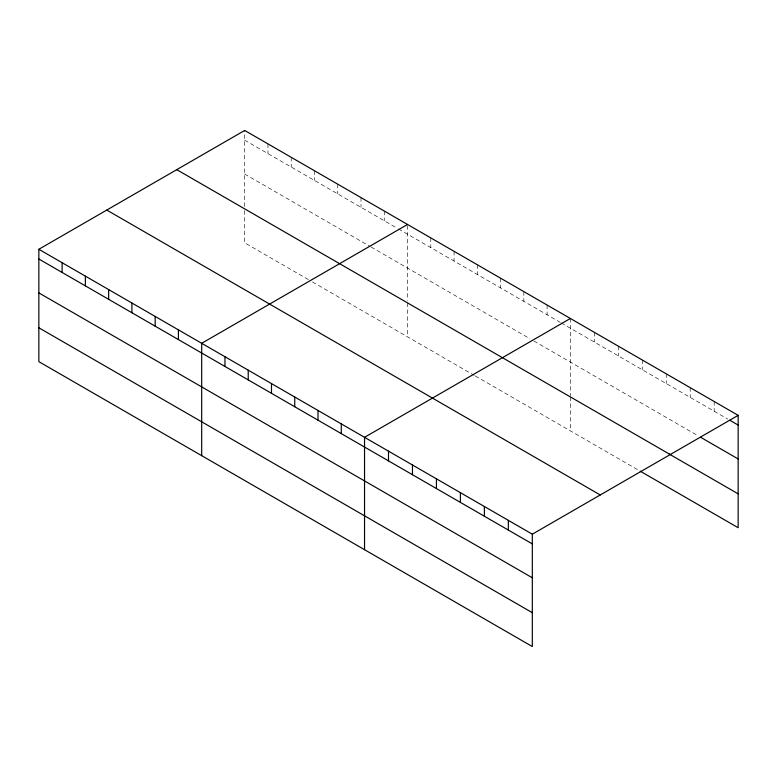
<?xml version="1.0" encoding="UTF-8"?>
<svg xmlns="http://www.w3.org/2000/svg" width="777" height="777" viewBox="0 0 777 777"><rect width="100%" height="100%" fill="white"/><g stroke="black" fill="none" stroke-linecap="round" stroke-linejoin="round"><path stroke-width="0.58" stroke-dasharray="3.88 2.91" d="M244.687 206.536L244.687 130.449M244.687 140.171L397.416 228.351M398.426 228.933L560.256 322.368M561.266 322.95L727.728 419.056M244.687 174.048L370.105 246.455M371.115 247.037L529.914 338.723M533.954 341.054L698.552 436.082M308.401 279.603L244.687 242.812L244.687 208.945M312.451 281.944L474.281 375.378M475.291 375.961L639.15 470.561M714.18 401.505L714.18 411.237M690.209 387.674L690.209 397.397M666.248 373.834L666.248 383.556M642.278 359.994L642.278 369.716M618.307 346.153L618.307 355.885M594.337 332.323L594.337 342.045M570.367 318.483L570.367 395.775M570.367 396.979L570.367 430.846M547.105 305.05L547.105 314.772M523.844 291.618L523.844 301.34M500.582 278.185L500.582 287.917M477.321 264.753L477.321 274.485M454.05 251.321L454.05 261.053M430.788 237.898L430.788 247.62M407.527 225.544L407.527 300.553M407.527 302.962L407.527 336.829M384.265 211.033L384.265 220.755M361.004 197.601L361.004 207.323M337.733 184.168L337.733 193.9M314.471 170.736L314.471 180.468M291.21 157.304L291.21 167.036M267.948 143.881L267.948 153.603"/><path stroke-width="1.17" d="M38.85 249.281L532.313 534.188L532.313 646.551L38.85 361.655L38.85 249.281L244.687 130.449L738.15 415.345L738.15 527.719L640.19 471.163M407.527 224.466L201.69 343.298L201.69 455.672M570.367 318.483L364.539 437.315L364.539 549.689M532.313 534.188L738.15 415.345M729.817 420.26L738.15 425.077M700.631 437.286L738.15 458.945M176.758 169.658L670.221 454.564M669.376 454.137L738.15 493.842M106.779 210.062L600.242 494.968M38.85 259.013L532.313 543.91M38.85 292.88L532.313 577.787M38.85 327.777L532.313 612.684M508.352 520.347L508.352 530.069M484.382 506.507L484.382 516.229M460.411 492.667L460.411 502.398M436.441 478.836L436.441 488.558M412.47 464.996L412.47 474.718M388.51 451.155L388.51 460.878M341.278 423.883L341.278 433.615M318.007 410.46L318.007 420.182M294.745 397.028L294.745 406.75M271.484 383.595L271.484 393.317M248.222 370.163L248.222 379.885M224.961 356.73L224.961 366.453M178.428 329.866L178.428 339.598M155.167 316.433L155.167 326.165M131.905 303.011L131.905 312.733M108.644 289.578L108.644 299.3M85.373 276.146L85.373 285.868M62.111 262.713L62.111 272.436"/></g></svg>
